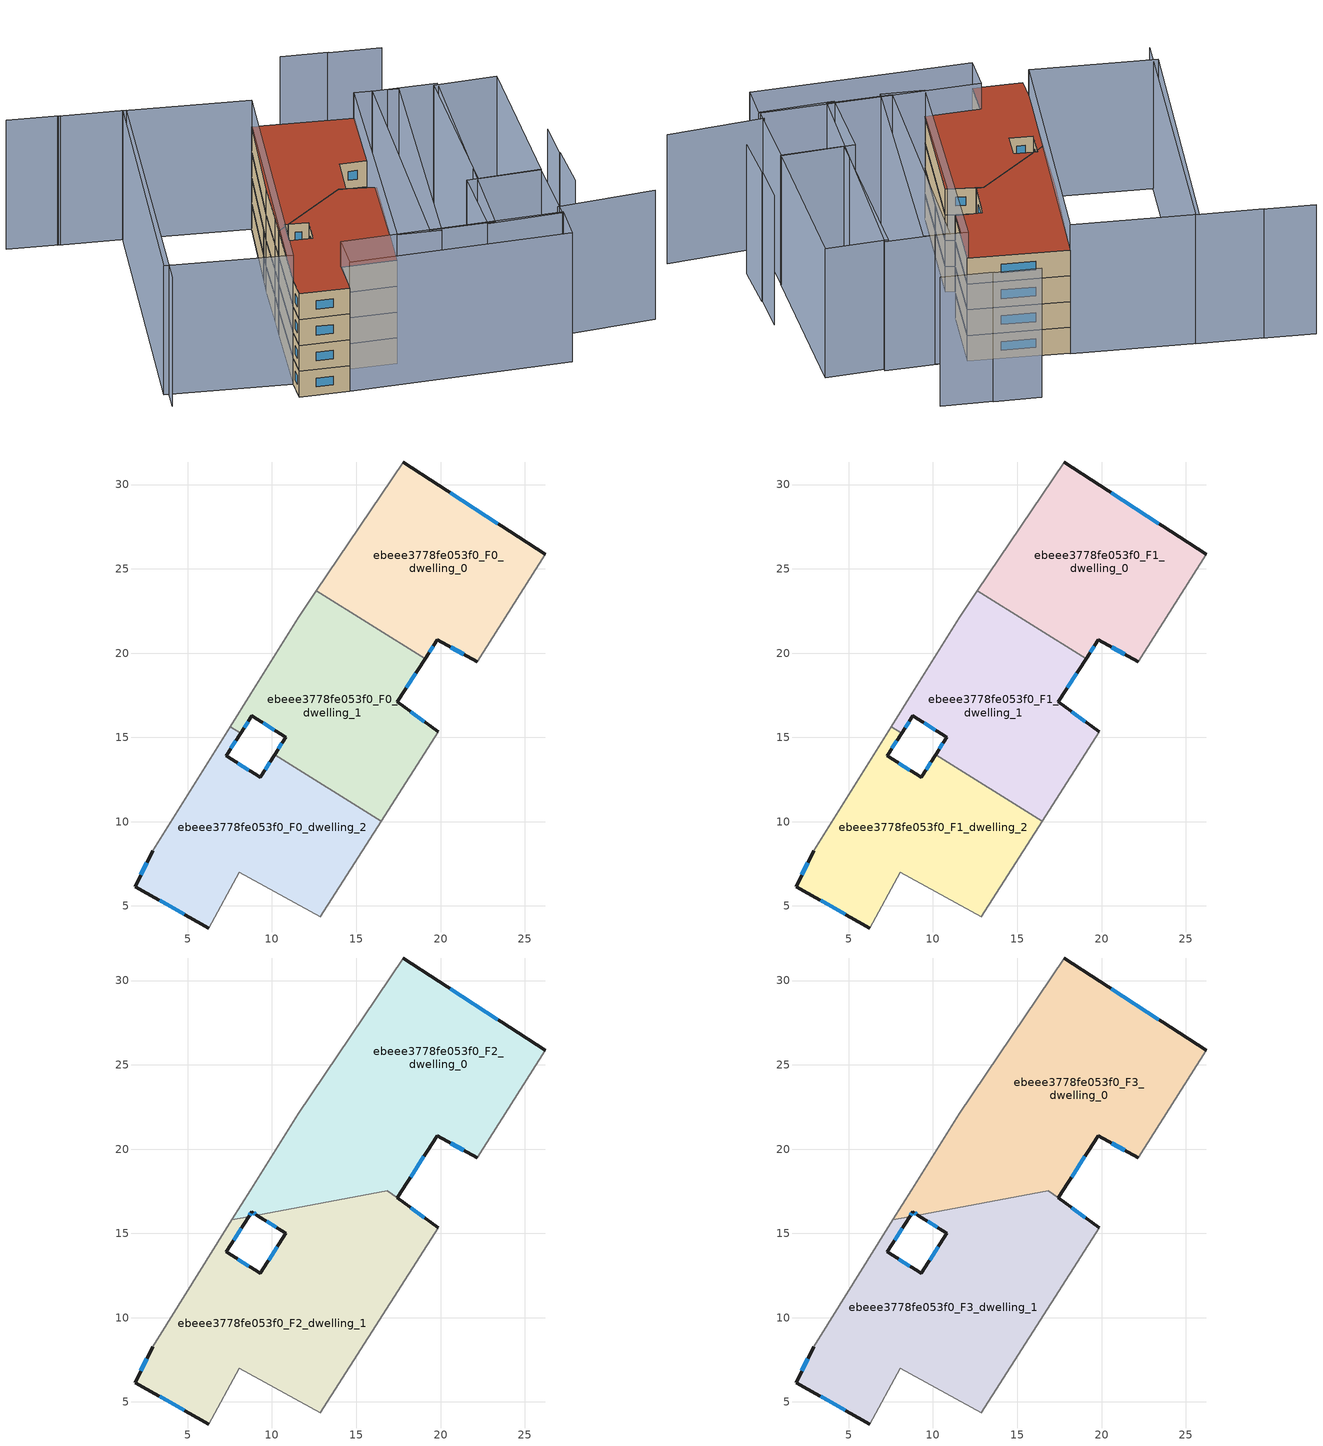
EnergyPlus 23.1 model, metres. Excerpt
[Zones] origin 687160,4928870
ebeee3778fe053f0_F0_dwelling_0
 floor ground (EU_floor_Construction): 26.23,25.85 22.17,19.49 19.81,20.8 19.08,19.67 12.64,23.7 17.77,31.34 z0
 wall outside (EU_wall_Construction): 26.23,25.85 17.77,31.34 / 19.08,19.67 19.81,20.8 22.17,19.49 z0:3
 wall adiabatic (EU_wall_Construction): 17.77,31.34 12.64,23.7 / 22.17,19.49 26.23,25.85 z0:3
 wall to ebeee3778fe053f0_F0_dwelling_1 (EU_wall_Construction): 12.64,23.7 19.08,19.67 z0:3
 window (EU_Window_Construction): 23.41,27.68 20.59,29.51 / 20.6,20.36 21.39,19.93 / 19.33,20.04 19.57,20.42 z1:2
ebeee3778fe053f0_F0_dwelling_1
 floor ground (EU_floor_Construction): 19.08,19.67 17.42,17.1 19.85,15.33 16.47,10.01 10.16,13.97 10.8,15 8.8,16.28 8.13,15.23 7.51,15.62 8.73,17.59 11.56,22.11 12.64,23.7 z0
 wall outside (EU_wall_Construction): 8.13,15.23 8.8,16.28 10.8,15 10.16,13.97 / 19.85,15.33 17.42,17.1 19.08,19.67 z0:3
 wall adiabatic (EU_wall_Construction): 12.64,23.7 11.56,22.11 8.73,17.59 7.51,15.62 / 16.47,10.01 19.85,15.33 z0:3
 wall to ebeee3778fe053f0_F0_dwelling_2 (EU_wall_Construction): 10.16,13.97 16.47,10.01 / 7.51,15.62 8.13,15.23 z0:3
 window (EU_Window_Construction): 10.59,14.66 10.37,14.31 / 9.47,15.85 10.14,15.43 / 8.36,15.58 8.58,15.93 / 17.98,17.96 18.53,18.81 / 19.04,15.92 18.23,16.51 z1:2
ebeee3778fe053f0_F0_dwelling_2
 floor ground (EU_floor_Construction): 16.47,10.01 12.87,4.35 8.06,6.98 6.23,3.69 1.87,6.15 2.92,8.27 7.51,15.62 8.13,15.23 7.27,13.9 9.31,12.62 10.16,13.97 z0
 wall outside (EU_wall_Construction): 2.92,8.27 1.87,6.15 6.23,3.69 / 10.16,13.97 9.31,12.62 7.27,13.9 8.13,15.23 z0:3
 wall adiabatic (EU_wall_Construction): 7.51,15.62 2.92,8.27 / 6.23,3.69 8.06,6.98 12.87,4.35 16.47,10.01 z0:3
 window (EU_Window_Construction): 3.33,5.33 4.78,4.51 / 2.57,7.56 2.22,6.86 / 7.56,14.34 7.85,14.79 / 8.63,13.05 7.95,13.47 / 9.88,13.52 9.59,13.07 z1:2
ebeee3778fe053f0_F1_dwelling_0
 floor to ebeee3778fe053f0_F0_dwelling_0 (EU_floor_Construction): 26.23,25.85 22.17,19.49 19.81,20.8 19.08,19.67 12.64,23.7 17.77,31.34 z3
 wall outside (EU_wall_Construction): 26.23,25.85 17.77,31.34 / 19.08,19.67 19.81,20.8 22.17,19.49 z3:6
 wall adiabatic (EU_wall_Construction): 17.77,31.34 12.64,23.7 / 22.17,19.49 26.23,25.85 z3:6
 wall to ebeee3778fe053f0_F1_dwelling_1 (EU_wall_Construction): 12.64,23.7 19.08,19.67 z3:6
 window (EU_Window_Construction): 23.41,27.68 20.59,29.51 / 20.6,20.36 21.39,19.93 / 19.33,20.04 19.57,20.42 z4:5
ebeee3778fe053f0_F1_dwelling_1
 floor to ebeee3778fe053f0_F0_dwelling_1 (EU_floor_Construction): 19.08,19.67 17.42,17.1 19.85,15.33 16.47,10.01 10.16,13.97 10.8,15 8.8,16.28 8.13,15.23 7.51,15.62 8.73,17.59 11.56,22.11 12.64,23.7 z3
 wall outside (EU_wall_Construction): 8.13,15.23 8.8,16.28 10.8,15 10.16,13.97 / 19.85,15.33 17.42,17.1 19.08,19.67 z3:6
 wall adiabatic (EU_wall_Construction): 12.64,23.7 11.56,22.11 8.73,17.59 7.51,15.62 / 16.47,10.01 19.85,15.33 z3:6
 wall to ebeee3778fe053f0_F1_dwelling_2 (EU_wall_Construction): 10.16,13.97 16.47,10.01 / 7.51,15.62 8.13,15.23 z3:6
 window (EU_Window_Construction): 10.59,14.66 10.37,14.31 / 9.47,15.85 10.14,15.43 / 8.36,15.58 8.58,15.93 / 17.98,17.96 18.53,18.81 / 19.04,15.92 18.23,16.51 z4:5
ebeee3778fe053f0_F1_dwelling_2
 floor to ebeee3778fe053f0_F0_dwelling_2 (EU_floor_Construction): 16.47,10.01 12.87,4.35 8.05,6.98 6.23,3.69 1.87,6.15 2.92,8.27 7.51,15.62 8.13,15.23 7.27,13.9 9.31,12.62 10.16,13.97 z3
 wall outside (EU_wall_Construction): 2.92,8.27 1.87,6.15 6.23,3.69 / 10.16,13.97 9.31,12.62 7.27,13.9 8.13,15.23 z3:6
 wall adiabatic (EU_wall_Construction): 7.51,15.62 2.92,8.27 / 6.23,3.69 8.06,6.98 12.87,4.35 16.47,10.01 z3:6
 window (EU_Window_Construction): 3.33,5.33 4.78,4.51 / 2.57,7.56 2.22,6.86 / 7.56,14.34 7.85,14.79 / 8.63,13.05 7.95,13.47 / 9.88,13.52 9.59,13.07 z4:5
ebeee3778fe053f0_F2_dwelling_0
 floor to ebeee3778fe053f0_F1_dwelling_0 (EU_floor_Construction): 26.23,25.85 22.17,19.49 19.81,20.8 19.08,19.67 12.64,23.7 17.77,31.34 z6
 floor to ebeee3778fe053f0_F1_dwelling_1 (EU_floor_Construction): 19.08,19.67 17.42,17.1 16.84,17.52 9.11,16.08 8.8,16.28 8.62,15.99 7.62,15.81 8.73,17.59 11.56,22.11 12.64,23.7 z6
 wall outside (EU_wall_Construction): 8.62,15.99 8.8,16.28 9.11,16.08 / 26.23,25.85 17.77,31.34 / 17.42,17.1 19.81,20.8 22.17,19.49 z6:9
 wall adiabatic (EU_wall_Construction): 17.77,31.34 11.56,22.11 8.73,17.59 7.62,15.81 / 22.17,19.49 26.23,25.85 z6:9
 wall to ebeee3778fe053f0_F2_dwelling_1 (EU_wall_Construction): 7.62,15.81 8.62,15.99 / 9.11,16.08 16.84,17.52 17.42,17.1 z6:9
 window (EU_Window_Construction): 8.91,16.21 9.01,16.15 / 8.68,16.09 8.74,16.18 / 23.41,27.68 20.59,29.51 / 20.6,20.36 21.39,19.93 / 18.22,18.33 19.02,19.57 z7:8
ebeee3778fe053f0_F2_dwelling_1
 floor to ebeee3778fe053f0_F1_dwelling_1 (EU_floor_Construction): 8.62,15.99 8.13,15.23 7.51,15.62 7.62,15.81 z6; 19.85,15.33 16.47,10.01 10.16,13.97 10.8,15 9.11,16.08 16.84,17.52 z6
 floor to ebeee3778fe053f0_F1_dwelling_2 (EU_floor_Construction): 16.47,10.01 12.87,4.35 8.05,6.98 6.23,3.69 1.87,6.15 2.92,8.27 7.51,15.62 8.13,15.23 7.27,13.9 9.31,12.62 10.16,13.97 z6
 wall outside (EU_wall_Construction): 2.92,8.27 1.87,6.15 6.23,3.69 / 9.11,16.08 10.8,15 9.31,12.62 7.27,13.9 8.62,15.99 / 19.85,15.33 17.42,17.1 z6:9
 wall adiabatic (EU_wall_Construction): 7.62,15.81 2.92,8.27 / 6.23,3.69 8.06,6.98 12.87,4.35 19.85,15.33 z6:9
 window (EU_Window_Construction): 3.33,5.33 4.78,4.51 / 2.57,7.56 2.22,6.86 / 7.72,14.6 8.17,15.3 / 8.63,13.05 7.95,13.47 / 10.31,14.21 9.81,13.41 / 9.67,15.72 10.24,15.36 / 19.04,15.92 18.23,16.51 z7:8
ebeee3778fe053f0_F3_dwelling_0
 floor to ebeee3778fe053f0_F2_dwelling_0 (EU_floor_Construction): 26.23,25.85 22.17,19.49 19.81,20.8 17.42,17.1 16.84,17.52 9.11,16.08 8.8,16.28 8.62,15.99 7.62,15.81 8.73,17.59 11.56,22.11 17.77,31.34 z9
 wall outside (EU_wall_Construction): 8.62,15.99 8.8,16.28 9.11,16.08 / 26.23,25.85 17.77,31.34 / 17.42,17.1 19.81,20.8 22.17,19.49 z9:12
 wall adiabatic (EU_wall_Construction): 17.77,31.34 11.56,22.11 8.73,17.59 7.62,15.81 / 22.17,19.49 26.23,25.85 z9:12
 wall to ebeee3778fe053f0_F3_dwelling_1 (EU_wall_Construction): 7.62,15.81 8.62,15.99 / 9.11,16.08 16.84,17.52 17.42,17.1 z9:12
 window (EU_Window_Construction): 8.91,16.21 9.01,16.15 / 8.68,16.09 8.74,16.18 / 23.41,27.68 20.59,29.51 / 20.6,20.36 21.39,19.93 / 18.22,18.33 19.02,19.57 z10:11
 roof outside (EU_roof_Construction): 22.17,19.49 26.23,25.85 17.77,31.34 11.56,22.11 8.73,17.59 7.62,15.81 8.62,15.99 8.8,16.28 9.11,16.08 16.84,17.52 17.42,17.1 19.81,20.8 z12
ebeee3778fe053f0_F3_dwelling_1
 floor to ebeee3778fe053f0_F2_dwelling_1 (EU_floor_Construction): 19.85,15.33 12.87,4.35 8.05,6.98 6.23,3.69 1.87,6.15 2.92,8.27 7.62,15.81 8.62,15.99 7.27,13.9 9.31,12.62 10.8,15 9.11,16.08 16.84,17.52 z9
 wall outside (EU_wall_Construction): 2.92,8.27 1.87,6.15 6.23,3.69 / 9.11,16.08 10.8,15 9.31,12.62 7.27,13.9 8.62,15.99 / 19.85,15.33 17.42,17.1 z9:12
 wall adiabatic (EU_wall_Construction): 7.62,15.81 2.92,8.27 / 6.23,3.69 8.06,6.98 12.87,4.35 19.85,15.33 z9:12
 window (EU_Window_Construction): 3.33,5.33 4.78,4.51 / 2.57,7.56 2.22,6.86 / 7.72,14.6 8.17,15.3 / 8.63,13.05 7.95,13.47 / 10.31,14.21 9.81,13.41 / 9.67,15.72 10.24,15.36 / 19.04,15.92 18.23,16.51 z10:11
 roof outside (EU_roof_Construction): 12.87,4.35 19.85,15.33 16.84,17.52 9.11,16.08 10.8,15 9.31,12.62 7.27,13.9 8.62,15.99 7.62,15.81 2.92,8.27 1.87,6.15 6.23,3.69 8.06,6.98 z12
shading: 27.85,-2.17 36.84,-6.24 / 32.15,0.18 34.31,4.8 / 34.19,4.86 36.09,8.68 / 1.83,41.69 7.47,38.1 / 7.47,38.1 -8.46,13.09 / -2.43,44.46 2.04,41.56 / 33.37,30.05 28.85,32.82 / 28.97,32.86 24.91,35.35 / 25.93,-6.56 6.23,3.69 / 6.23,3.69 7.97,7.03 / 7.97,7.03 27.67,-3.22 / 27.67,-3.22 25.93,-6.56 / 30.95,3.83 27.48,-3.25 / 27.48,-3.25 20.79,0.03 / 20.79,0.03 24.26,7.11 / 24.26,7.11 30.95,3.83 / 33.35,21.83 21.56,-0.22 / 21.56,-0.22 15.81,2.86 / 15.81,2.86 27.61,24.9 / 27.61,24.9 33.35,21.83 / 38.5,18.98 30.91,3.75 / 30.91,3.75 25.26,6.57 / 25.26,6.57 32.84,21.8 / 32.84,21.8 38.5,18.98 / 12.87,4.35 26.12,25.92 / 26.12,25.92 29.89,23.6 / 29.89,23.6 16.64,2.04 / 16.64,2.04 12.87,4.35 / 17.8,31.38 2.92,8.27 / 2.92,8.27 -7.73,15.13 / -7.73,15.13 7.15,38.24 / 7.15,38.24 17.8,31.38 z0:15
[Building]
EU S2 Campaign: North Axis=0; Terrain=City; Solar Distribution=FullExterior
[Site:Location]
Bologna: Latitude=44.5; Longitude=11.25; Time Zone=1; Elevation=37
[SizingPeriod:WeatherFileDays]
AnnualSizingPeriod: Begin Month=1; Begin Day of Month=1; End Month=12; End Day of Month=31; Day of Week for Start Day=Monday; Use Weather File Daylight Saving Period=No; Use Weather File Rain and Snow Indicators=No
[MATERIAL]
EU_InternalMass_Material: Roughness=MediumRough; Thickness=0.1; Conductivity=1; Density=1800; Specific Heat=900; Thermal Absorptance=0.9; Solar Absorptance=0.7; Visible Absorptance=0.7
[MATERIAL:NOMASS] Roughness=MediumRough; Thermal Absorptance=0.9; Solar Absorptance=0.7; Visible Absorptance=0.7
Name | Thermal Resistance
EU_wall_NoMass | 0.937881
EU_roof_NoMass | 0.548572
EU_floor_NoMass | 0.71348
[WINDOWMATERIAL:SIMPLEGLAZINGSYSTEM]
EU_Window_SimpleGlazing: UFactor=4.25633; Solar Heat Gain Coefficient=0.85; Visible Transmittance=0.85
[CONSTRUCTION]
EU_wall_Construction: EU_wall_NoMass
EU_roof_Construction: EU_roof_NoMass
EU_floor_Construction: EU_floor_NoMass
EU_Window_Construction: EU_Window_SimpleGlazing
EU_InternalMass_Construction: EU_InternalMass_Material
[ZONE] Type=1; Multiplier=1; Ceiling Height=autocalculate; Floor Area=autocalculate; Part of Total Floor Area=Yes
Name | Volume
ebeee3778fe053f0_F0_dwelling_0; ebeee3778fe053f0_F1_dwelling_0 | 267.294
ebeee3778fe053f0_F2_dwelling_0 | 401.729
ebeee3778fe053f0_F3_dwelling_0 | 401.74
ebeee3778fe053f0_F0_dwelling_1 | 267.313
ebeee3778fe053f0_F1_dwelling_1 | 267.312
ebeee3778fe053f0_F2_dwelling_1 | 400.148
ebeee3778fe053f0_F3_dwelling_1 | 400.173
ebeee3778fe053f0_F0_dwelling_2 | 267.302
ebeee3778fe053f0_F1_dwelling_2 | 267.303
[INTERNALMASS] Construction=EU_InternalMass_Construction
Name | Zone or ZoneList | Surface Area
ebeee3778fe053f0_F0_dwelling_0_EU_InternalMass | ebeee3778fe053f0_F0_dwelling_0 | 89.0979
ebeee3778fe053f0_F0_dwelling_1_EU_InternalMass | ebeee3778fe053f0_F0_dwelling_1 | 89.1042
ebeee3778fe053f0_F0_dwelling_2_EU_InternalMass | ebeee3778fe053f0_F0_dwelling_2 | 89.1009
ebeee3778fe053f0_F1_dwelling_0_EU_InternalMass | ebeee3778fe053f0_F1_dwelling_0 | 89.0979
ebeee3778fe053f0_F1_dwelling_1_EU_InternalMass | ebeee3778fe053f0_F1_dwelling_1 | 89.1042
ebeee3778fe053f0_F1_dwelling_2_EU_InternalMass | ebeee3778fe053f0_F1_dwelling_2 | 89.1009
ebeee3778fe053f0_F2_dwelling_0_EU_InternalMass | ebeee3778fe053f0_F2_dwelling_0 | 133.912
ebeee3778fe053f0_F2_dwelling_1_EU_InternalMass | ebeee3778fe053f0_F2_dwelling_1 | 133.391
ebeee3778fe053f0_F3_dwelling_0_EU_InternalMass | ebeee3778fe053f0_F3_dwelling_0 | 133.912
ebeee3778fe053f0_F3_dwelling_1_EU_InternalMass | ebeee3778fe053f0_F3_dwelling_1 | 133.391
[OTHEREQUIPMENT] Fuel Type=Electricity; Design Level Calculation Method=Watts/Area; Power per Zone Floor Area=1; Fraction Latent=0; Fraction Radiant=0; Fraction Lost=0; Carbon Dioxide Generation Rate=0; EndUse Subcategory=EU_Step8_InternalGains
Name | Zone or ZoneList or Space or SpaceList | Schedule
EU_Step8_InternalGain_ebeee3778fe053f0_F0_dwelling_0_f000 | ebeee3778fe053f0_F0_dwelling_0 | EU_Step8_GainSchedule_ebeee3778fe053f0_F0_dwelling_0_f000
EU_Step8_InternalGain_ebeee3778fe053f0_F0_dwelling_1_f000 | ebeee3778fe053f0_F0_dwelling_1 | EU_Step8_GainSchedule_ebeee3778fe053f0_F0_dwelling_1_f000
EU_Step8_InternalGain_ebeee3778fe053f0_F0_dwelling_2_f000 | ebeee3778fe053f0_F0_dwelling_2 | EU_Step8_GainSchedule_ebeee3778fe053f0_F0_dwelling_2_f000
EU_Step8_InternalGain_ebeee3778fe053f0_F1_dwelling_0_f000 | ebeee3778fe053f0_F1_dwelling_0 | EU_Step8_GainSchedule_ebeee3778fe053f0_F1_dwelling_0_f000
EU_Step8_InternalGain_ebeee3778fe053f0_F1_dwelling_1_f000 | ebeee3778fe053f0_F1_dwelling_1 | EU_Step8_GainSchedule_ebeee3778fe053f0_F1_dwelling_1_f000
EU_Step8_InternalGain_ebeee3778fe053f0_F1_dwelling_2_f000 | ebeee3778fe053f0_F1_dwelling_2 | EU_Step8_GainSchedule_ebeee3778fe053f0_F1_dwelling_2_f000
EU_Step8_InternalGain_ebeee3778fe053f0_F2_dwelling_0_f000 | ebeee3778fe053f0_F2_dwelling_0 | EU_Step8_GainSchedule_ebeee3778fe053f0_F2_dwelling_0_f000
EU_Step8_InternalGain_ebeee3778fe053f0_F2_dwelling_1_f000 | ebeee3778fe053f0_F2_dwelling_1 | EU_Step8_GainSchedule_ebeee3778fe053f0_F2_dwelling_1_f000
EU_Step8_InternalGain_ebeee3778fe053f0_F3_dwelling_0_f000 | ebeee3778fe053f0_F3_dwelling_0 | EU_Step8_GainSchedule_ebeee3778fe053f0_F3_dwelling_0_f000
EU_Step8_InternalGain_ebeee3778fe053f0_F3_dwelling_1_f000 | ebeee3778fe053f0_F3_dwelling_1 | EU_Step8_GainSchedule_ebeee3778fe053f0_F3_dwelling_1_f000
[ZONEVENTILATION:DESIGNFLOWRATE] Schedule=EU_AlwaysOn; Design Flow Rate Calculation Method=AirChanges/Hour; Air Changes per Hour=0.687892; Ventilation Type=Natural; Fan Pressure Rise=0; Fan Total Efficiency=1; Constant Term Coefficient=1; Temperature Term Coefficient=0; Velocity Term Coefficient=0; Velocity Squared Term Coefficient=0; Minimum Indoor Temperature=-100; Maximum Indoor Temperature=100; Delta Temperature=-100; Minimum Outdoor Temperature=-100; Maximum Outdoor Temperature=100; Maximum Wind Speed=40
Name | Zone or ZoneList or Space or SpaceList
EU_ConstantAir_ebeee3778fe053f0_F0_dwelling_0 | ebeee3778fe053f0_F0_dwelling_0
EU_ConstantAir_ebeee3778fe053f0_F0_dwelling_1 | ebeee3778fe053f0_F0_dwelling_1
EU_ConstantAir_ebeee3778fe053f0_F0_dwelling_2 | ebeee3778fe053f0_F0_dwelling_2
EU_ConstantAir_ebeee3778fe053f0_F1_dwelling_0 | ebeee3778fe053f0_F1_dwelling_0
EU_ConstantAir_ebeee3778fe053f0_F1_dwelling_1 | ebeee3778fe053f0_F1_dwelling_1
EU_ConstantAir_ebeee3778fe053f0_F1_dwelling_2 | ebeee3778fe053f0_F1_dwelling_2
EU_ConstantAir_ebeee3778fe053f0_F2_dwelling_0 | ebeee3778fe053f0_F2_dwelling_0
EU_ConstantAir_ebeee3778fe053f0_F2_dwelling_1 | ebeee3778fe053f0_F2_dwelling_1
EU_ConstantAir_ebeee3778fe053f0_F3_dwelling_0 | ebeee3778fe053f0_F3_dwelling_0
EU_ConstantAir_ebeee3778fe053f0_F3_dwelling_1 | ebeee3778fe053f0_F3_dwelling_1
[HVACTEMPLATE:THERMOSTAT] Constant Heating Setpoint=20; Constant Cooling Setpoint=50
EU_HeatOnly_ebeee3778fe053f0_F0_dwelling_0; EU_HeatOnly_ebeee3778fe053f0_F0_dwelling_1; EU_HeatOnly_ebeee3778fe053f0_F0_dwelling_2; EU_HeatOnly_ebeee3778fe053f0_F1_dwelling_0; EU_HeatOnly_ebeee3778fe053f0_F1_dwelling_1; EU_HeatOnly_ebeee3778fe053f0_F1_dwelling_2; EU_HeatOnly_ebeee3778fe053f0_F2_dwelling_0; EU_HeatOnly_ebeee3778fe053f0_F2_dwelling_1; EU_HeatOnly_ebeee3778fe053f0_F3_dwelling_0; EU_HeatOnly_ebeee3778fe053f0_F3_dwelling_1
[HVACTEMPLATE:ZONE:IDEALLOADSAIRSYSTEM] System Availability Schedule=EU_AlwaysOn; Maximum Heating Supply Air Temperature=50; Minimum Cooling Supply Air Temperature=13; Maximum Heating Supply Air Humidity Ratio=0.0156; Minimum Cooling Supply Air Humidity Ratio=0.0077; Heating Limit=NoLimit; Cooling Limit=NoLimit; Heating Availability Schedule=EU_AlwaysOn; Cooling Availability Schedule=EU_CoolingOff; Dehumidification Control Type=ConstantSensibleHeatRatio; Cooling Sensible Heat Ratio=0.7; Dehumidification Setpoint=60; Humidification Control Type=None; Humidification Setpoint=30; Outdoor Air Method=None; Outdoor Air Flow Rate per Person=0.00944; Outdoor Air Flow Rate per Zone Floor Area=0; Outdoor Air Flow Rate per Zone=0; Demand Controlled Ventilation Type=None; Outdoor Air Economizer Type=NoEconomizer; Heat Recovery Type=None; Sensible Heat Recovery Effectiveness=0.7; Latent Heat Recovery Effectiveness=0.65
Name | Template Thermostat
ebeee3778fe053f0_F0_dwelling_0 | EU_HeatOnly_ebeee3778fe053f0_F0_dwelling_0
ebeee3778fe053f0_F0_dwelling_1 | EU_HeatOnly_ebeee3778fe053f0_F0_dwelling_1
ebeee3778fe053f0_F0_dwelling_2 | EU_HeatOnly_ebeee3778fe053f0_F0_dwelling_2
ebeee3778fe053f0_F1_dwelling_0 | EU_HeatOnly_ebeee3778fe053f0_F1_dwelling_0
ebeee3778fe053f0_F1_dwelling_1 | EU_HeatOnly_ebeee3778fe053f0_F1_dwelling_1
ebeee3778fe053f0_F1_dwelling_2 | EU_HeatOnly_ebeee3778fe053f0_F1_dwelling_2
ebeee3778fe053f0_F2_dwelling_0 | EU_HeatOnly_ebeee3778fe053f0_F2_dwelling_0
ebeee3778fe053f0_F2_dwelling_1 | EU_HeatOnly_ebeee3778fe053f0_F2_dwelling_1
ebeee3778fe053f0_F3_dwelling_0 | EU_HeatOnly_ebeee3778fe053f0_F3_dwelling_0
ebeee3778fe053f0_F3_dwelling_1 | EU_HeatOnly_ebeee3778fe053f0_F3_dwelling_1
[SIZING:ZONE] Zone Cooling Design Supply Air Temperature Input Method=SupplyAirTemperature; Zone Cooling Design Supply Air Temperature=13; Zone Heating Design Supply Air Temperature Input Method=SupplyAirTemperature; Zone Heating Design Supply Air Temperature=50; Zone Cooling Design Supply Air Humidity Ratio=0.008; Zone Heating Design Supply Air Humidity Ratio=0.008; Cooling Design Air Flow Method=DesignDay; Cooling Design Air Flow Rate=0; Cooling Minimum Air Flow per Zone Floor Area=0.000762; Cooling Minimum Air Flow=0; Cooling Minimum Air Flow Fraction=0.2; Heating Design Air Flow Method=DesignDay; Heating Design Air Flow Rate=0; Heating Maximum Air Flow per Zone Floor Area=0.002032; Heating Maximum Air Flow=0.141576; Heating Maximum Air Flow Fraction=0.3; Account for Dedicated Outdoor Air System=No; Dedicated Outdoor Air System Control Strategy=NeutralSupplyAir; Dedicated Outdoor Air Low Setpoint Temperature for Design=autosize; Dedicated Outdoor Air High Setpoint Temperature for Design=autosize; Zone Load Sizing Method=Sensible Load Only No Latent Load; Zone Latent Cooling Design Supply Air Humidity Ratio Input Method=HumidityRatioDifference; Zone Cooling Design Supply Air Humidity Ratio Difference=0.005; Zone Latent Heating Design Supply Air Humidity Ratio Input Method=HumidityRatioDifference; Zone Humidification Design Supply Air Humidity Ratio Difference=0.005
ebeee3778fe053f0_F0_dwelling_0; ebeee3778fe053f0_F0_dwelling_1; ebeee3778fe053f0_F0_dwelling_2; ebeee3778fe053f0_F1_dwelling_0; ebeee3778fe053f0_F1_dwelling_1; ebeee3778fe053f0_F1_dwelling_2; ebeee3778fe053f0_F2_dwelling_0; ebeee3778fe053f0_F2_dwelling_1; ebeee3778fe053f0_F3_dwelling_0; ebeee3778fe053f0_F3_dwelling_1
[SCHEDULE:CONSTANT]
Name | Hourly Value
EU_AlwaysOn | 1
EU_CoolingOff | 0
[SCHEDULE:FILE] Column Number=1; Rows to Skip at Top=0; Number of Hours of Data=8760; Column Separator=Comma; Interpolate to Timestep=No; Minutes per Item=60; Adjust Schedule for Daylight Savings=Yes
Name | File
EU_Step8_GainSchedule_ebeee3778fe053f0_F0_dwelling_0_f000 | ../../schedules/ebeee3778fe053f0/ebeee3778fe053f0_F0_dwelling_0_f000_gain.csv
EU_Step8_GainSchedule_ebeee3778fe053f0_F0_dwelling_1_f000 | ../../schedules/ebeee3778fe053f0/ebeee3778fe053f0_F0_dwelling_1_f000_gain.csv
EU_Step8_GainSchedule_ebeee3778fe053f0_F0_dwelling_2_f000 | ../../schedules/ebeee3778fe053f0/ebeee3778fe053f0_F0_dwelling_2_f000_gain.csv
EU_Step8_GainSchedule_ebeee3778fe053f0_F1_dwelling_0_f000 | ../../schedules/ebeee3778fe053f0/ebeee3778fe053f0_F1_dwelling_0_f000_gain.csv
EU_Step8_GainSchedule_ebeee3778fe053f0_F1_dwelling_1_f000 | ../../schedules/ebeee3778fe053f0/ebeee3778fe053f0_F1_dwelling_1_f000_gain.csv
EU_Step8_GainSchedule_ebeee3778fe053f0_F1_dwelling_2_f000 | ../../schedules/ebeee3778fe053f0/ebeee3778fe053f0_F1_dwelling_2_f000_gain.csv
EU_Step8_GainSchedule_ebeee3778fe053f0_F2_dwelling_0_f000 | ../../schedules/ebeee3778fe053f0/ebeee3778fe053f0_F2_dwelling_0_f000_gain.csv
EU_Step8_GainSchedule_ebeee3778fe053f0_F2_dwelling_1_f000 | ../../schedules/ebeee3778fe053f0/ebeee3778fe053f0_F2_dwelling_1_f000_gain.csv
EU_Step8_GainSchedule_ebeee3778fe053f0_F3_dwelling_0_f000 | ../../schedules/ebeee3778fe053f0/ebeee3778fe053f0_F3_dwelling_0_f000_gain.csv
EU_Step8_GainSchedule_ebeee3778fe053f0_F3_dwelling_1_f000 | ../../schedules/ebeee3778fe053f0/ebeee3778fe053f0_F3_dwelling_1_f000_gain.csv
